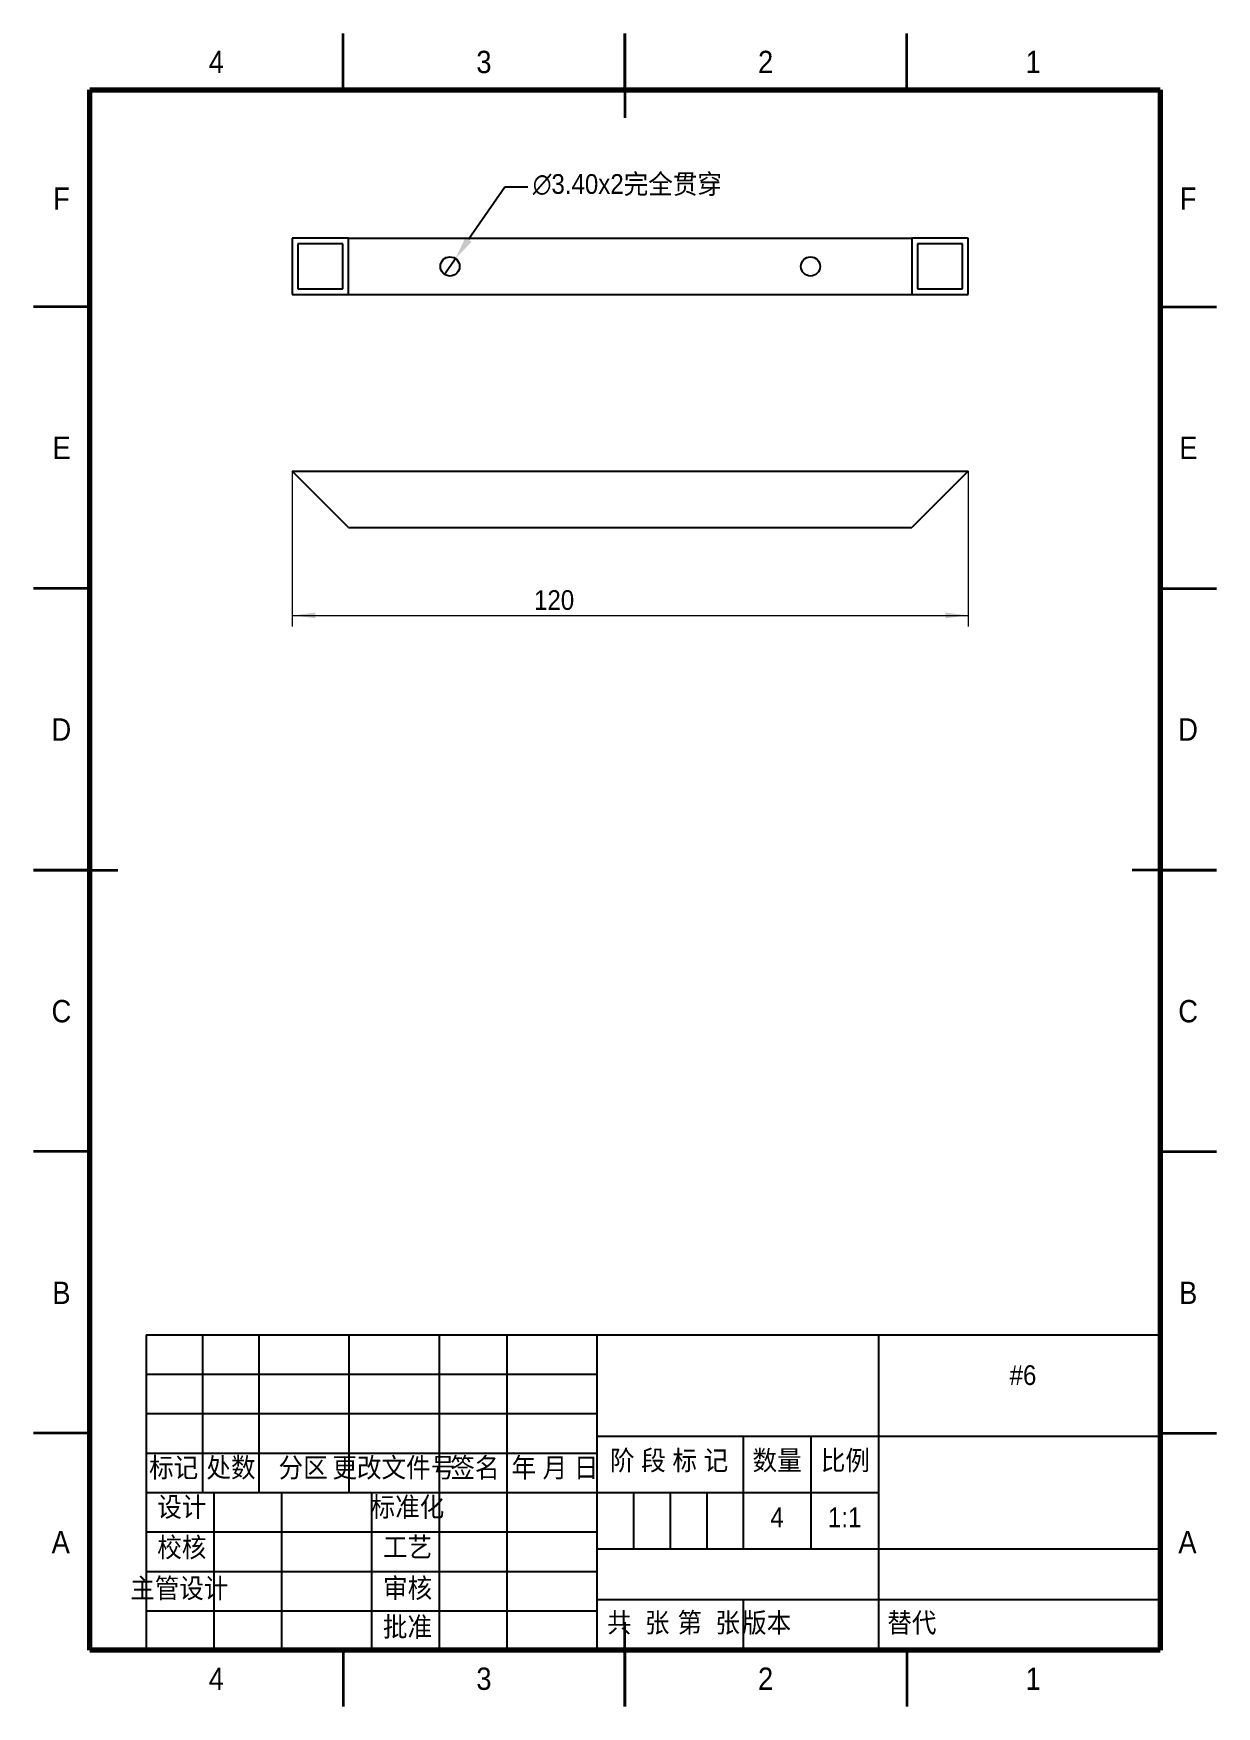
# Model space of a CAD drawing. Header units: millimetres. Extents: x 0 to 210, y 0 to 297.
import ezdxf

# ---------------------------------------------------------------- set-up
doc = ezdxf.new("R2010")
doc.units = ezdxf.units.MM
doc.header["$PDSIZE"] = -1
for name, color, linetype in [('10', 7, 'Continuous'), ('5', 7, 'Continuous'), ('SLD-0', 7, 'Continuous')]:
    doc.layers.add(name, color=color, linetype=linetype)
doc.styles.add('SLDTEXTSTYLE0', font='GOTHIC.TTF', dxfattribs={"width": 0.913})
doc.styles.add('SLDTEXTSTYLE1', font='GOTHIC.TTF', dxfattribs={"width": 0.913, "bigfont": 'bigfont'})
doc.dimstyles.new('SLDDIMSTYLE0', dxfattribs={"dimtxt": 3.5, "dimasz": 4.08, "dimexe": 0, "dimexo": 0.0625, "dimgap": 0.875, "dimtad": 0, "dimtih": 1, "dimtoh": 1, "dimrnd": 1e-09, "dimzin": 4, "dimdsep": 46, "dimtxsty": 'SLDTEXTSTYLE0', "dimblk1": 'NONE', "dimsah": 1, "dimcen": 0, "dimadec": 0, "dimazin": 1, "dimtfac": 1, "dimtmove": 0, "dimatfit": 3, "dimldrblk": 'NONE', "dimfxl": 1, "dimfrac": 2, "dimtolj": 1, "dimtzin": 12, "dimarcsym": 0})
doc.dimstyles.new('SLDDIMSTYLE1', dxfattribs={"dimtxt": 3.5, "dimasz": 4.08, "dimexe": 0, "dimexo": 0.0625, "dimgap": 0.875, "dimtad": 1, "dimdec": 0, "dimrnd": 1e-09, "dimzin": 12, "dimdsep": 46, "dimtxsty": 'SLDTEXTSTYLE0', "dimsah": 1, "dimcen": 0.09, "dimadec": 0, "dimazin": 3, "dimtfac": 1, "dimtdec": 0, "dimtofl": 0, "dimtmove": 0, "dimatfit": 3, "dimfxl": 1, "dimfrac": 2, "dimtolj": 1, "dimtzin": 12, "dimarcsym": 0})

# ---------------------------------------------------------------- blocks, each defined once
blk = doc.blocks.new('_D')
at = {"color": 0, "linetype": 'Continuous', "lineweight": -2}
for p, q in [((83.68, 269.72), (77.23, 260.4)), ((87.76, 269.72), (83.68, 269.72)), ((72.97, 254.25), (74.9, 257.04))]:
    blk.add_line(p, q, dxfattribs=at)
at = {"color": 0, "linetype": 'Continuous'}
blk.add_solid([(76.67, 260.78), (77.78, 260.01), (74.9, 257.04)], dxfattribs=at)
at = {"layer": 'Defpoints', "color": 0, "linetype": 'Continuous'}
for p in [(74.9, 257.04), (72.97, 254.25)]:
    blk.add_point(p, dxfattribs=at)
at = {"color": 0, "linetype": 'Continuous', "lineweight": 18, "insert": (88.63, 272.03), "char_height": 3.5, "attachment_point": 1, "style": 'SLDTEXTSTYLE0'}
blk.add_mtext('\\A1;∅3.40x2完全贯穿', dxfattribs=at)
blk = doc.blocks.new('_None')
blk = doc.blocks.new('_D_1')
at = {"color": 7, "linetype": 'Continuous', "lineweight": 0}
for p, q in [((45.94, 219.28), (45.94, 191.7)), ((165.94, 219.28), (165.94, 191.7)), ((45.94, 193.7), (165.94, 193.7))]:
    blk.add_line(p, q, dxfattribs=at)
at = {"color": 7, "linetype": 'Continuous', "lineweight": 18}
for points in [[(45.94, 193.7), (50.02, 193.19), (50.02, 194.2)], [(165.94, 193.7), (161.86, 194.2), (161.86, 193.19)]]:
    blk.add_solid(points, dxfattribs=at)
at = {"color": 7, "linetype": 'Continuous', "lineweight": 18, "insert": (88.85, 198.17), "char_height": 3.5, "attachment_point": 1, "style": 'SLDTEXTSTYLE0'}
blk.add_mtext('120', dxfattribs=at)

msp = doc.modelspace()

# ---------------------------------------------------------------- linework, layer by layer
at = {"color": 7, "linetype": 'Continuous', "lineweight": 35}
for p, q in [((55, 287), (55, 297)), ((105, 297), (105, 282)), ((105, 287), (105, 297)), ((155, 287), (155, 297)), ((10, 248.5), (0, 248.5)), ((200, 248.5), (210, 248.5)), ((10, 198.5), (0, 198.5)), ((200, 198.5), (210, 198.5)), ((0, 148.5), (15, 148.5)), ((10, 148.5), (0, 148.5)), ((210, 148.5), (195, 148.5)), ((200, 148.5), (210, 148.5)), ((10, 98.5), (0, 98.5)), ((200, 98.5), (210, 98.5)), ((10, 48.5), (0, 48.5)), ((200, 48.5), (210, 48.5)), ((105, 0), (105, 15)), ((55, 10), (55, 0)), ((105, 10), (105, 0)), ((155, 10), (155, 0))]:
    msp.add_line(p, q, dxfattribs=at)
at = {"color": 7, "linetype": 'Continuous', "lineweight": 70}
for p, q in [((10, 10), (10, 287)), ((10, 287), (200, 287)), ((200, 287), (200, 10)), ((200, 10), (10, 10))]:
    msp.add_line(p, q, dxfattribs=at)
at = {"color": 7, "linetype": 'Continuous', "lineweight": 25}
for p, q in [((45.936, 260.645), (45.936, 250.645)), ((55.936, 260.645), (45.936, 260.645)), ((54.936, 259.645), (46.936, 259.645)), ((46.936, 259.645), (46.936, 251.645)), ((54.936, 251.645), (54.936, 259.645)), ((55.936, 250.645), (55.936, 260.645)), ((55.936, 260.645), (155.936, 260.645)), ((155.936, 260.645), (155.936, 250.645)), ((165.936, 260.645), (155.936, 260.645)), ((164.936, 259.645), (156.936, 259.645)), ((156.936, 259.645), (156.936, 251.645)), ((164.936, 251.645), (164.936, 259.645)), ((165.936, 250.645), (165.936, 260.645)), ((45.936, 250.645), (55.936, 250.645)), ((46.936, 251.645), (54.936, 251.645)), ((55.936, 250.645), (155.936, 250.645)), ((155.936, 250.645), (165.936, 250.645)), ((156.936, 251.645), (164.936, 251.645)), ((55.936, 209.279), (45.936, 219.279)), ((45.936, 219.279), (165.936, 219.279)), ((165.936, 219.279), (155.936, 209.279)), ((55.936, 209.279), (155.936, 209.279))]:
    msp.add_line(p, q, dxfattribs=at)
for centre in [(73.936, 255.645), (137.936, 255.645)]:
    msp.add_circle(centre, 1.7, dxfattribs=at)
at = {"layer": '10', "color": 7, "lineweight": 25}
for p, q in [((30, 66), (30, 38)), ((40, 66), (40, 38)), ((56, 66), (56, 38)), ((72, 66), (72, 10)), ((84, 66), (84, 10)), ((100, 66), (100, 10)), ((150, 66), (150, 38)), ((100, 48), (200, 48)), ((125.986, 48), (125.986, 28)), ((138, 48), (138, 28)), ((20, 45), (100, 45)), ((20, 38), (150, 38)), ((32, 38), (32, 10)), ((44, 38), (44, 10)), ((60, 38), (60, 10)), ((150, 38), (150, 10)), ((20, 31), (100, 31)), ((100, 28), (200, 28)), ((20, 24), (100, 24)), ((100, 19), (200, 19)), ((20, 17), (100, 17))]:
    msp.add_line(p, q, dxfattribs=at)
at = {"layer": '10', "color": 7}
for p, q in [((20, 59), (100, 59)), ((20, 52), (100, 52))]:
    msp.add_line(p, q, dxfattribs=at)
at = {"layer": '5', "color": 7, "lineweight": 25}
for q in [(200, 66), (20, 10)]:
    msp.add_line((20, 66), q, dxfattribs=at)
at = {"layer": 'SLD-0'}
for p, q in [((106.5, 38), (106.5, 28)), ((113, 38), (113, 28)), ((119.5, 38), (119.5, 28))]:
    msp.add_line(p, q, dxfattribs=at)
at = {"layer": 'SLD-0', "lineweight": 25}
msp.add_line((125.986, 19), (125.986, 10), dxfattribs=at)

# ---------------------------------------------------------------- texts
at = {"color": 7, "linetype": 'Continuous', "lineweight": 0, "char_height": 3.969, "attachment_point": 2, "style": 'SLDTEXTSTYLE0'}
for s, insert in [('4', (32.46, 293.925)), ('3', (79.96, 293.925)), ('2', (129.96, 293.925)), ('1', (177.46, 293.925)), ('F', (4.958, 269.675)), ('F', (204.958, 269.675)), ('E', (5.008, 225.425)), ('E', (205.008, 225.425)), ('D', (4.953, 175.425)), ('D', (204.953, 175.425)), ('C', (4.959, 125.425)), ('C', (204.959, 125.425)), ('B', (4.971, 75.425)), ('B', (204.971, 75.425)), ('A', (4.84, 31.175)), ('A', (204.84, 31.175)), ('4', (32.46, 6.925)), ('3', (79.96, 6.925)), ('2', (129.96, 6.925)), ('1', (177.46, 6.925))]:
    msp.add_mtext(s, dxfattribs=dict(at, insert=insert))
at = {"layer": '10', "char_height": 3.5, "attachment_point": 2}
for s, insert, style in [('#6', (175.642, 60.58), 'SLDTEXTSTYLE0'), ('标记', (24.891, 44.176), 'SLDTEXTSTYLE1'), ('处数', (35.062, 44.176), 'SLDTEXTSTYLE1'), ('分区', (47.869, 44.176), 'SLDTEXTSTYLE1'), ('更改文件号', (63.961, 44.176), 'SLDTEXTSTYLE1'), ('签名', (78.363, 44.176), 'SLDTEXTSTYLE1'), ('年 月 日', (92.565, 44.176), 'SLDTEXTSTYLE1'), ('阶 段 标 记', (112.83, 45.453), 'SLDTEXTSTYLE1'), ('数量', (132, 45.453), 'SLDTEXTSTYLE1'), ('比例', (144.131, 45.453), 'SLDTEXTSTYLE1'), ('设计', (26.329, 37.193), 'SLDTEXTSTYLE1'), ('标准化', (66.377, 37.193), 'SLDTEXTSTYLE1'), ('4', (131.989, 35.338), 'SLDTEXTSTYLE0'), ('1:1', (143.992, 35.338), 'SLDTEXTSTYLE0'), ('校核', (26.331, 30.015), 'SLDTEXTSTYLE1'), ('工艺', (66.405, 30.057), 'SLDTEXTSTYLE1'), ('主管设计', (25.885, 22.763), 'SLDTEXTSTYLE1'), ('审核', (66.421, 22.789), 'SLDTEXTSTYLE1'), ('批准', (66.387, 15.9), 'SLDTEXTSTYLE1'), ('共  张 ', (107.355, 16.66), 'SLDTEXTSTYLE1'), ('第  张', (119.854, 16.66), 'SLDTEXTSTYLE1'), ('版本', (130.138, 16.634), 'SLDTEXTSTYLE1')]:
    msp.add_mtext(s, dxfattribs=dict(at, insert=insert, style=style))
at = {"layer": 'SLD-0', "insert": (151.561, 16.634), "char_height": 3.5, "attachment_point": 1, "style": 'SLDTEXTSTYLE1'}
msp.add_mtext('替代', dxfattribs=at)

# ---------------------------------------------------------------- dimensions: what is measured, and where the dimension line sits
at = {"color": 7, "linetype": 'Continuous', "lineweight": 18}
dim = msp.add_diameter_dim_2p(p1=(72.969, 254.247), p2=(74.903, 257.042), text='<>x2完全贯穿', dimstyle='SLDDIMSTYLE0', dxfattribs=at)
dim.commit()
dim.dimension.update_dxf_attribs({"geometry": '_D', "text_midpoint": (106.017, 269.722), "dimtype": 163})
dim = msp.add_linear_dim(base=(165.936, 193.696), p1=(45.936, 219.279), p2=(165.936, 219.279), dimstyle='SLDDIMSTYLE1', dxfattribs=at)
dim.commit()
dim.dimension.update_dxf_attribs({"geometry": '_D_1', "text_midpoint": (92.726, 193.696), "dimtype": 160})

doc.saveas('drawing.dxf')
